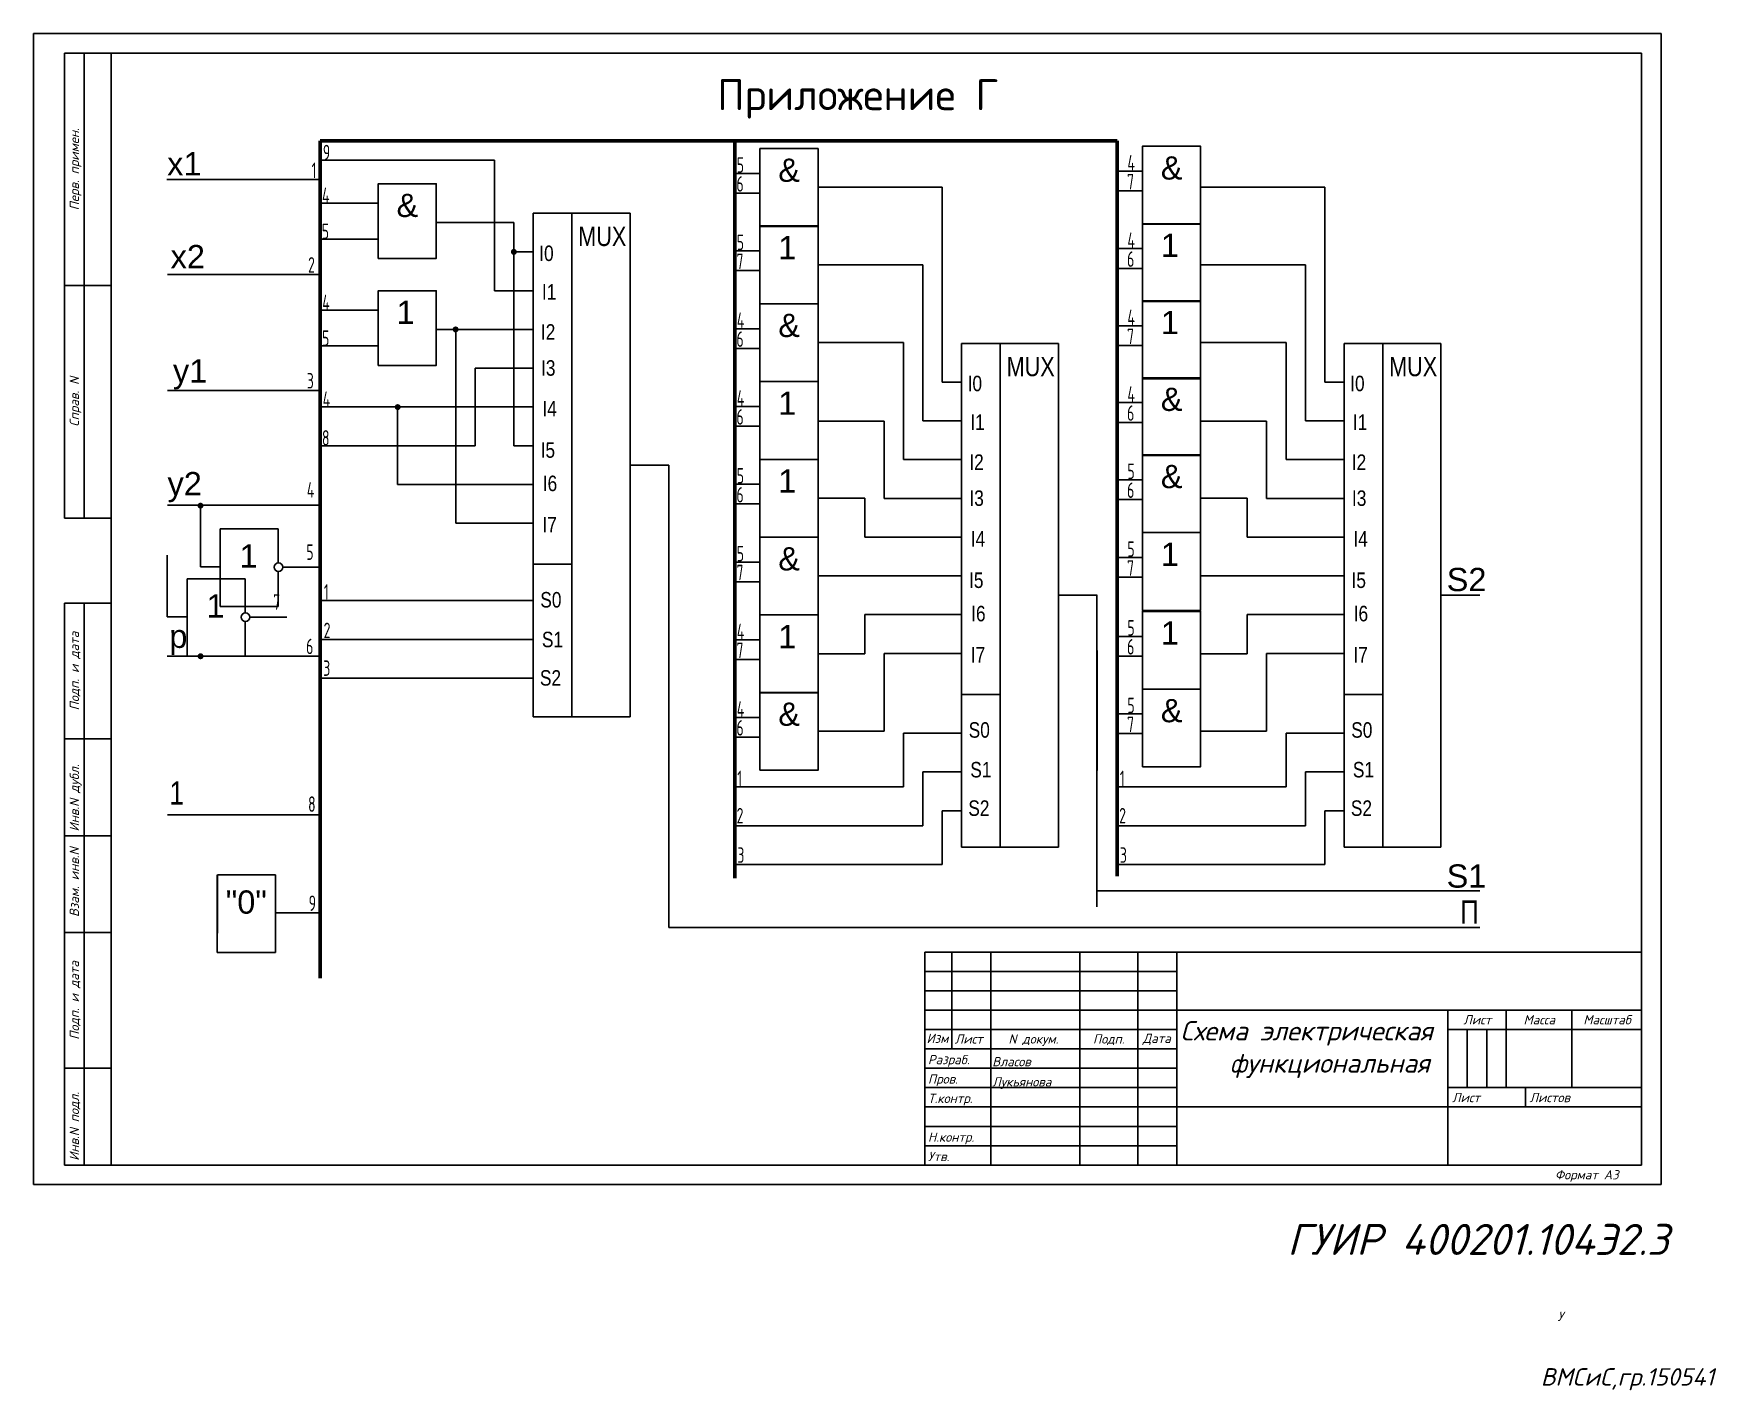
# Model space of a CAD drawing. Header units: millimetres. Extents: x 378 to 3574, y -250 to 1765.
# Drawn here: x 878.8 to 1313.1, y 1013.6 to 1363.7 of the extents above; entities that cross this region are included whole.
import ezdxf
from ezdxf.enums import TextEntityAlignment as Align

# ---------------------------------------------------------------- set-up
doc = ezdxf.new("R2010")
doc.units = ezdxf.units.MM
doc.styles.get("Standard").update_dxf_attribs({"font": 'Arial.ttf'})
doc.styles.add('ЕСКД', font='eskd15.shx', dxfattribs={"width": 0.8})
doc.styles.add('чер', font='ISOCPEUR.TTF', dxfattribs={"oblique": 15})

msp = doc.modelspace()

# ---------------------------------------------------------------- hatches: boundary and pattern name
at = {"lineweight": 30, "transparency": 33554551}
h = msp.add_hatch(color=0, dxfattribs=at)
edge = h.paths.add_edge_path()
edge.add_arc((1002.71, 1307.38), 0.773, 0, 360)
h = msp.add_hatch(color=0, dxfattribs=at)
edge = h.paths.add_edge_path()
edge.add_arc((987.68, 1287.37), 0.773, 0, 360)
h = msp.add_hatch(color=0, dxfattribs=at)
edge = h.paths.add_edge_path()
edge.add_arc((972.73, 1267.33), 0.773, 0, 360)
h = msp.add_hatch(color=0, dxfattribs=at)
edge = h.paths.add_edge_path()
edge.add_arc((921.84, 1241.89), 0.773, 0, 360)
h = msp.add_hatch(color=0, dxfattribs=at)
edge = h.paths.add_edge_path()
edge.add_arc((921.86, 1203.02), 0.773, 0, 360)

# ---------------------------------------------------------------- linework, layer by layer
at = {"color": 0, "transparency": 33554551}
for p, q in [((878.78, 1066.7), (878.78, 1363.7)), ((878.78, 1363.7), (1298.78, 1363.7)), ((1298.78, 1363.7), (1298.78, 1066.7)), ((886.78, 1238.7), (886.78, 1358.7)), ((886.78, 1358.7), (1108.78, 1358.7)), ((891.78, 1358.7), (891.78, 1238.7)), ((1108.78, 1358.7), (891.78, 1358.7)), ((898.78, 1071.7), (898.78, 1358.7)), ((1108.78, 1358.7), (1293.78, 1358.7)), ((1293.78, 1358.7), (1293.78, 1071.7)), ((898.78, 1298.7), (886.78, 1298.7)), ((898.78, 1238.7), (886.78, 1238.7)), ((886.78, 1071.7), (886.78, 1216.7)), ((886.78, 1216.7), (898.78, 1216.7)), ((891.78, 1216.7), (891.78, 1071.7)), ((898.78, 1216.7), (891.78, 1216.7)), ((886.78, 1181.7), (898.78, 1181.7)), ((898.78, 1156.7), (886.78, 1156.7)), ((886.78, 1131.7), (898.78, 1131.7)), ((1108.78, 1126.7), (1293.78, 1126.7)), ((1108.78, 1126.7), (1108.78, 1071.7)), ((1115.78, 1101.7), (1115.78, 1126.7)), ((1125.78, 1126.7), (1125.78, 1071.7)), ((1148.78, 1071.7), (1148.78, 1126.7)), ((1163.78, 1126.7), (1163.78, 1071.7)), ((1173.78, 1071.7), (1173.78, 1126.7)), ((1108.78, 1121.7), (1173.78, 1121.7)), ((1173.78, 1116.7), (1108.78, 1116.7)), ((1108.78, 1111.7), (1173.78, 1111.7)), ((1293.78, 1111.7), (1173.78, 1111.7)), ((1243.78, 1111.7), (1243.78, 1071.7)), ((1258.78, 1111.7), (1258.78, 1091.7)), ((1275.78, 1091.7), (1275.78, 1111.7)), ((1173.78, 1106.7), (1108.78, 1106.7)), ((1243.78, 1106.7), (1293.78, 1106.7)), ((1248.78, 1091.7), (1248.78, 1106.7)), ((1253.78, 1106.7), (1253.78, 1091.7)), ((1108.78, 1101.7), (1173.78, 1101.7)), ((898.78, 1096.7), (886.78, 1096.7)), ((1173.78, 1096.7), (1108.78, 1096.7)), ((1108.78, 1091.7), (1173.78, 1091.7)), ((1293.78, 1091.7), (1243.78, 1091.7)), ((1263.78, 1086.7), (1263.78, 1091.7)), ((1173.78, 1086.7), (1108.78, 1086.7)), ((1173.78, 1086.7), (1293.78, 1086.7)), ((1108.78, 1081.7), (1173.78, 1081.7)), ((1173.78, 1076.7), (1108.78, 1076.7)), ((1108.78, 1071.7), (886.78, 1071.7)), ((886.78, 1071.7), (1108.78, 1071.7)), ((1293.78, 1071.7), (1108.78, 1071.7)), ((1298.78, 1066.7), (878.78, 1066.7))]:
    msp.add_line(p, q, dxfattribs=at)
at = {"color": 0, "linetype": 'ByBlock', "lineweight": 60, "transparency": 33554551}
for p, q in [((952.7, 1336.02), (1158.45, 1336.08)), ((952.7, 1331.02), (952.7, 1336.02)), ((1059.72, 1336.05), (1059.72, 1201.64)), ((1158.45, 1336.08), (1158.45, 1202.22)), ((952.7, 1331.02), (952.71, 1162.13)), ((1158.45, 1203.07), (1158.45, 1173.88)), ((1059.72, 1202.49), (1059.72, 1173.3)), ((1059.72, 1173.3), (1059.72, 1145.72)), ((1158.45, 1173.88), (1158.45, 1146.3)), ((952.71, 1162.13), (952.71, 1141.7)), ((952.71, 1141.7), (952.71, 1119.92))]:
    msp.add_line(p, q, dxfattribs=at)
at = {"color": 0, "linetype": 'ByBlock', "lineweight": -2, "transparency": 33554551}
for p, q in [((1081.22, 1334.05), (1081.22, 1324.05)), ((1158.45, 1336.08), (1158.45, 1204.49)), ((952.7, 1326.02), (952.7, 1331.02)), ((952.7, 1331.02), (997.7, 1331.02)), ((997.7, 1331.02), (997.7, 1297.36)), ((913.15, 1326.02), (952.52, 1326.02)), ((952.52, 1326.02), (952.7, 1326.02)), ((967.7, 1324.95), (967.7, 1319.95)), ((982.7, 1324.95), (982.7, 1314.95)), ((1081.22, 1324.05), (1113.26, 1324.05)), ((1113.26, 1324.05), (1113.26, 1283.76)), ((1179.95, 1324.05), (1211.99, 1324.05)), ((1211.99, 1324.05), (1211.99, 1283.76)), ((967.7, 1319.95), (952.7, 1319.95)), ((1007.7, 1317.36), (1007.7, 1187.36)), ((1017.7, 1317.36), (1007.7, 1317.36)), ((1007.7, 1317.36), (1032.7, 1317.36)), ((1007.7, 1317.36), (1007.7, 1307.36)), ((1007.7, 1317.36), (1007.7, 1307.36)), ((1017.7, 1187.36), (1017.7, 1317.36)), ((1032.7, 1317.36), (1032.7, 1187.36)), ((952.7, 1306.58), (952.7, 1311.58)), ((982.7, 1314.95), (987.7, 1314.95)), ((1002.7, 1314.95), (987.7, 1314.95)), ((1002.7, 1307.36), (1002.7, 1314.95)), ((1081.22, 1314.06), (1081.22, 1304.06)), ((967.7, 1310.69), (952.7, 1310.69)), ((967.7, 1305.69), (967.7, 1310.69)), ((1007.7, 1307.36), (1002.7, 1307.36)), ((1002.7, 1257.36), (1002.7, 1307.36)), ((1007.7, 1307.36), (1007.7, 1302.36)), ((1059.72, 1307.64), (1066.22, 1307.64)), ((1158.45, 1308.21), (1164.95, 1308.21)), ((952.7, 1301.58), (952.7, 1306.58)), ((1081.22, 1304.06), (1086.22, 1304.06)), ((1108.26, 1304.06), (1086.22, 1304.06)), ((1108.26, 1293.27), (1108.26, 1304.06)), ((1158.45, 1303.12), (1164.95, 1303.12)), ((1184.95, 1304.06), (1179.95, 1304.06)), ((1206.99, 1304.06), (1184.95, 1304.06)), ((1206.99, 1293.27), (1206.99, 1304.06)), ((913.33, 1301.58), (952.7, 1301.58)), ((1007.7, 1302.36), (1007.7, 1297.36)), ((1059.72, 1302.54), (1066.22, 1302.54)), ((967.7, 1297.36), (967.7, 1292.36)), ((982.7, 1297.36), (982.7, 1287.36)), ((1002.7, 1297.36), (997.7, 1297.36)), ((1007.7, 1297.36), (1002.7, 1297.36)), ((1007.7, 1297.36), (1007.7, 1287.36)), ((967.7, 1292.36), (952.7, 1292.36)), ((1081.22, 1293.99), (1081.22, 1283.99)), ((1081.22, 1293.99), (1081.22, 1283.99)), ((1108.26, 1273.76), (1108.26, 1293.27)), ((1206.99, 1273.76), (1206.99, 1293.27)), ((982.7, 1287.36), (987.7, 1287.36)), ((1002.7, 1287.36), (987.7, 1287.36)), ((987.7, 1237.36), (987.7, 1287.36)), ((1007.7, 1287.36), (1002.7, 1287.36)), ((1007.7, 1287.36), (1007.7, 1277.36)), ((1007.7, 1287.36), (1007.7, 1277.36)), ((1059.72, 1287.56), (1066.22, 1287.56)), ((1158.45, 1288.29), (1164.95, 1288.29)), ((967.7, 1283.1), (952.7, 1283.1)), ((967.7, 1278.1), (967.7, 1283.1)), ((1059.72, 1282.47), (1066.22, 1282.47)), ((1081.22, 1283.99), (1086.22, 1283.99)), ((1103.26, 1283.99), (1086.22, 1283.99)), ((1103.26, 1263.65), (1103.26, 1283.99)), ((1113.26, 1283.76), (1113.26, 1273.76)), ((1118.26, 1283.76), (1118.26, 1153.76)), ((1128.26, 1283.76), (1118.26, 1283.76)), ((1118.26, 1283.76), (1143.26, 1283.76)), ((1118.26, 1283.76), (1118.26, 1273.76)), ((1118.26, 1283.76), (1118.26, 1273.76)), ((1128.26, 1153.76), (1128.26, 1283.76)), ((1143.26, 1283.76), (1143.26, 1153.76)), ((1158.45, 1283.2), (1164.95, 1283.2)), ((1184.95, 1283.99), (1179.95, 1283.99)), ((1201.99, 1283.99), (1184.95, 1283.99)), ((1201.99, 1263.65), (1201.99, 1283.99)), ((1211.99, 1283.76), (1211.99, 1273.76)), ((1216.99, 1283.76), (1216.99, 1153.76)), ((1226.99, 1283.76), (1216.99, 1283.76)), ((1216.99, 1283.76), (1241.99, 1283.76)), ((1216.99, 1283.76), (1216.99, 1273.76)), ((1216.99, 1283.76), (1216.99, 1273.76)), ((1226.99, 1153.76), (1226.99, 1283.76)), ((1241.99, 1283.76), (1241.99, 1153.76)), ((997.7, 1277.36), (992.7, 1277.36)), ((992.7, 1277.36), (992.7, 1257.36)), ((1007.7, 1277.36), (997.7, 1277.36)), ((1007.7, 1277.36), (1007.7, 1267.36)), ((1081.22, 1273.65), (1081.22, 1263.65)), ((1108.26, 1263.76), (1108.26, 1273.76)), ((1118.26, 1273.76), (1113.26, 1273.76)), ((1118.26, 1273.76), (1118.26, 1268.76)), ((1206.99, 1263.76), (1206.99, 1273.76)), ((1216.99, 1273.76), (1211.99, 1273.76)), ((1216.99, 1273.76), (1216.99, 1268.76)), ((913.33, 1271.58), (952.7, 1271.58)), ((1118.26, 1268.76), (1118.26, 1263.76)), ((1158.45, 1268.48), (1164.95, 1268.48)), ((1216.99, 1268.76), (1216.99, 1263.76)), ((1002.7, 1267.36), (952.7, 1267.36)), ((972.7, 1247.36), (972.7, 1267.36)), ((1007.7, 1267.36), (1002.7, 1267.36)), ((1007.7, 1267.36), (1007.7, 1257.36)), ((1007.7, 1267.36), (1007.7, 1257.36)), ((1059.72, 1267.48), (1066.22, 1267.48)), ((1113.26, 1263.76), (1108.26, 1263.76)), ((1118.26, 1263.76), (1113.26, 1263.76)), ((1118.26, 1263.76), (1118.26, 1253.76)), ((1211.99, 1263.76), (1206.99, 1263.76)), ((1216.99, 1263.76), (1211.99, 1263.76)), ((1216.99, 1263.76), (1216.99, 1253.76)), ((1059.72, 1262.39), (1066.22, 1262.39)), ((1081.22, 1263.65), (1086.22, 1263.65)), ((1098.26, 1263.65), (1086.22, 1263.65)), ((1098.26, 1253.76), (1098.26, 1263.65)), ((1103.26, 1263.65), (1103.26, 1253.76)), ((1158.45, 1263.39), (1164.95, 1263.39)), ((1184.95, 1263.65), (1179.95, 1263.65)), ((1196.99, 1263.65), (1184.95, 1263.65)), ((1196.99, 1253.76), (1196.99, 1263.65)), ((1201.99, 1263.65), (1201.99, 1253.76)), ((992.7, 1257.36), (952.7, 1257.36)), ((1007.7, 1257.36), (1002.7, 1257.36)), ((1007.7, 1257.36), (1007.7, 1247.36)), ((1032.7, 1252.36), (1042.7, 1252.36)), ((1042.7, 1252.36), (1042.7, 1159.44)), ((1081.22, 1253.84), (1081.22, 1243.84)), ((1098.26, 1243.76), (1098.26, 1253.76)), ((1113.26, 1253.76), (1103.26, 1253.76)), ((1118.26, 1253.76), (1113.26, 1253.76)), ((1118.26, 1253.76), (1118.26, 1243.76)), ((1118.26, 1253.76), (1118.26, 1243.76)), ((1118.26, 1253.76), (1118.26, 1243.76)), ((1118.26, 1253.76), (1118.26, 1243.76)), ((1118.26, 1253.76), (1118.26, 1243.76)), ((1196.99, 1243.76), (1196.99, 1253.76)), ((1211.99, 1253.76), (1201.99, 1253.76)), ((1216.99, 1253.76), (1211.99, 1253.76)), ((1216.99, 1253.76), (1216.99, 1243.76)), ((1216.99, 1253.76), (1216.99, 1243.76)), ((1216.99, 1253.76), (1216.99, 1243.76)), ((1216.99, 1253.76), (1216.99, 1243.76)), ((1216.99, 1253.76), (1216.99, 1243.76)), ((982.7, 1247.36), (972.7, 1247.36)), ((1002.7, 1247.36), (982.7, 1247.36)), ((1007.7, 1247.36), (1002.7, 1247.36)), ((1007.7, 1247.36), (1007.7, 1237.36)), ((1007.7, 1247.36), (1007.7, 1237.36)), ((1059.72, 1247.41), (1066.22, 1247.41)), ((1158.45, 1248.57), (1164.95, 1248.57)), ((1059.72, 1242.32), (1066.22, 1242.32)), ((1081.22, 1243.84), (1086.22, 1243.84)), ((1093.26, 1243.84), (1086.22, 1243.84)), ((1093.26, 1233.76), (1093.26, 1243.84)), ((1118.26, 1243.76), (1098.26, 1243.76)), ((1118.26, 1243.76), (1118.26, 1233.76)), ((1158.45, 1243.48), (1164.95, 1243.48)), ((1184.95, 1243.84), (1179.95, 1243.84)), ((1191.99, 1243.84), (1184.95, 1243.84)), ((1191.99, 1233.76), (1191.99, 1243.84)), ((1216.99, 1243.76), (1196.99, 1243.76)), ((1216.99, 1243.76), (1216.99, 1233.76)), ((913.33, 1241.98), (952.7, 1241.98)), ((941.91, 1235.89), (926.91, 1235.89)), ((941.91, 1227.12), (941.91, 1235.89)), ((1002.7, 1237.36), (987.7, 1237.36)), ((1007.7, 1237.36), (1002.7, 1237.36)), ((1081.22, 1233.76), (1081.22, 1223.76)), ((1113.26, 1233.76), (1093.26, 1233.76)), ((1118.26, 1233.76), (1113.26, 1233.76)), ((1118.26, 1233.76), (1118.26, 1223.76)), ((1118.26, 1233.76), (1118.26, 1223.76)), ((1211.99, 1233.76), (1191.99, 1233.76)), ((1216.99, 1233.76), (1211.99, 1233.76)), ((1216.99, 1233.76), (1216.99, 1223.76)), ((1216.99, 1233.76), (1216.99, 1223.76)), ((941.91, 1215.89), (941.91, 1224.89)), ((952.71, 1226), (943.08, 1226)), ((1007.7, 1226.76), (1017.7, 1226.76)), ((1059.72, 1227.33), (1066.22, 1227.33)), ((1158.45, 1228.49), (1164.95, 1228.49)), ((933.36, 1223.01, -1482.48), (918.36, 1223.01, -1482.48)), ((933.36, 1214.24, -1482.48), (933.36, 1223.01, -1482.48)), ((1059.72, 1222.24), (1066.22, 1222.24)), ((1081.22, 1223.76), (1086.22, 1223.76)), ((1088.26, 1223.76), (1086.22, 1223.76)), ((1091.26, 1223.76), (1088.26, 1223.76)), ((1111.26, 1223.76), (1091.26, 1223.76)), ((1113.26, 1223.76), (1111.26, 1223.76)), ((1118.26, 1223.76), (1113.26, 1223.76)), ((1118.26, 1223.76), (1118.26, 1213.76)), ((1158.45, 1223.4), (1164.95, 1223.4)), ((1184.95, 1223.76), (1179.95, 1223.76)), ((1186.99, 1223.76), (1184.95, 1223.76)), ((1189.99, 1223.76), (1186.99, 1223.76)), ((1209.99, 1223.76), (1189.99, 1223.76)), ((1211.99, 1223.76), (1209.99, 1223.76)), ((1216.99, 1223.76), (1211.99, 1223.76)), ((1216.99, 1223.76), (1216.99, 1213.76)), ((972.65, 1217.38), (952.71, 1217.38)), ((972.65, 1217.38), (1007.7, 1217.37)), ((1143.26, 1218.76), (1153.26, 1218.76)), ((1153.21, 1218.76), (1153.21, 1138.38)), ((1241.99, 1218.76), (1251.99, 1218.76)), ((926.91, 1215.89), (941.91, 1215.89)), ((933.36, 1203.01, -1482.48), (933.36, 1212.01, -1482.48)), ((944.16, 1213.12, -1482.48), (934.53, 1213.12, -1482.48)), ((1081.22, 1213.68), (1081.22, 1203.68)), ((1098.26, 1213.76), (1093.26, 1213.76)), ((1093.26, 1213.76), (1093.26, 1203.68)), ((1113.26, 1213.76), (1098.26, 1213.76)), ((1118.26, 1213.76), (1113.26, 1213.76)), ((1118.26, 1213.76), (1118.26, 1203.76)), ((1118.26, 1213.76), (1118.26, 1203.76)), ((1196.99, 1213.76), (1191.99, 1213.76)), ((1191.99, 1213.76), (1191.99, 1203.68)), ((1211.99, 1213.76), (1196.99, 1213.76)), ((1216.99, 1213.76), (1211.99, 1213.76)), ((1216.99, 1213.76), (1216.99, 1203.76)), ((1216.99, 1213.76), (1216.99, 1203.76)), ((972.7, 1207.37), (952.71, 1207.37)), ((1007.7, 1207.37), (972.7, 1207.37)), ((1007.7, 1197.37), (1007.7, 1209.09)), ((1007.7, 1209.09), (1007.7, 1207.37)), ((1007.7, 1207.37), (1007.7, 1197.37)), ((1158.45, 1208.16), (1164.95, 1208.16)), ((913.26, 1203.01), (952.63, 1203.01)), ((918.36, 1203.01, -1482.48), (933.36, 1203.01, -1482.48)), ((1059.72, 1207.25), (1066.22, 1207.25)), ((1081.22, 1203.68), (1086.22, 1203.68)), ((1093.26, 1203.68), (1086.22, 1203.68)), ((1113.26, 1203.76), (1098.26, 1203.76)), ((1098.26, 1203.76), (1098.26, 1183.67)), ((1118.26, 1203.76), (1113.26, 1203.76)), ((1153.26, 1204.5), (1153.21, 1142.48)), ((1158.45, 1203.07), (1164.95, 1203.07)), ((1184.95, 1203.68), (1179.95, 1203.68)), ((1191.99, 1203.68), (1184.95, 1203.68)), ((1211.99, 1203.76), (1196.99, 1203.76)), ((1196.99, 1203.76), (1196.99, 1183.67)), ((1216.99, 1203.76), (1211.99, 1203.76)), ((1059.72, 1202.16), (1066.22, 1202.16)), ((972.7, 1197.37), (952.71, 1197.37)), ((972.7, 1197.37), (1007.7, 1197.37)), ((1081.22, 1193.67), (1081.22, 1188.67)), ((1118.26, 1193.16), (1128.26, 1193.16)), ((1118.26, 1193.16), (1118.26, 1183.16)), ((1118.26, 1193.16), (1118.26, 1183.16)), ((1216.99, 1193.16), (1226.99, 1193.16)), ((1216.99, 1193.16), (1216.99, 1183.16)), ((1216.99, 1193.16), (1216.99, 1183.16)), ((1007.7, 1187.36), (1017.7, 1187.36)), ((1032.7, 1187.36), (1017.7, 1187.36)), ((1059.72, 1187.24), (1066.22, 1187.24)), ((1081.22, 1188.67), (1081.22, 1183.67)), ((1158.45, 1188.14), (1164.95, 1188.14)), ((1059.72, 1182.15), (1066.22, 1182.15)), ((1081.22, 1183.67), (1086.22, 1183.67)), ((1098.26, 1183.67), (1086.22, 1183.67)), ((1113.26, 1183.16), (1103.26, 1183.16)), ((1103.26, 1183.16), (1103.26, 1169.3)), ((1118.26, 1183.16), (1113.26, 1183.16)), ((1118.26, 1183.16), (1118.26, 1173.16)), ((1158.45, 1183.05), (1164.95, 1183.05)), ((1184.95, 1183.67), (1179.95, 1183.67)), ((1196.99, 1183.67), (1184.95, 1183.67)), ((1211.99, 1183.16), (1201.99, 1183.16)), ((1201.99, 1183.16), (1201.99, 1169.3)), ((1216.99, 1183.16), (1211.99, 1183.16)), ((1216.99, 1183.16), (1216.99, 1173.16)), ((1113.26, 1173.16), (1108.26, 1173.16)), ((1108.26, 1173.16), (1108.26, 1159.3)), ((1118.26, 1173.16), (1113.26, 1173.16)), ((1118.26, 1163.77), (1118.26, 1175.49)), ((1118.26, 1175.49), (1118.26, 1173.77)), ((1118.26, 1173.77), (1118.26, 1163.77)), ((1118.26, 1173.16), (1118.26, 1163.16)), ((1211.99, 1173.16), (1206.99, 1173.16)), ((1206.99, 1173.16), (1206.99, 1159.3)), ((1216.99, 1173.16), (1211.99, 1173.16)), ((1216.99, 1163.77), (1216.99, 1175.49)), ((1216.99, 1175.49), (1216.99, 1173.77)), ((1216.99, 1173.77), (1216.99, 1163.77)), ((1216.99, 1173.16), (1216.99, 1163.16)), ((1083.16, 1169.3), (1059.81, 1169.3)), ((1103.26, 1169.3), (1083.16, 1169.3)), ((1181.89, 1169.3), (1158.54, 1169.3)), ((1201.99, 1169.3), (1181.89, 1169.3)), ((913.34, 1162.13), (952.71, 1162.13)), ((1118.26, 1163.16), (1113.26, 1163.16)), ((1113.26, 1163.16), (1113.26, 1149.3)), ((1216.99, 1163.16), (1211.99, 1163.16)), ((1211.99, 1163.16), (1211.99, 1149.3)), ((1042.7, 1159.44), (1042.7, 1135.99)), ((1083.21, 1159.3), (1059.72, 1159.3)), ((1108.26, 1159.3), (1083.21, 1159.3)), ((1181.94, 1159.3), (1158.45, 1159.3)), ((1206.99, 1159.3), (1181.94, 1159.3)), ((1118.26, 1153.76), (1128.26, 1153.76)), ((1143.26, 1153.76), (1128.26, 1153.76)), ((1216.99, 1153.76), (1226.99, 1153.76)), ((1241.99, 1153.76), (1226.99, 1153.76)), ((941.21, 1146.6), (926.21, 1146.6)), ((941.18, 1135.5), (941.21, 1146.6)), ((1083.21, 1149.3), (1059.81, 1149.3)), ((1113.26, 1149.3), (1083.21, 1149.3)), ((1181.94, 1149.3), (1158.54, 1149.3)), ((1211.99, 1149.3), (1181.94, 1149.3)), ((1153.21, 1142.48), (1251.99, 1142.48)), ((941.18, 1136.82), (952.75, 1136.82)), ((941.18, 1126.6), (941.18, 1135.5)), ((1042.7, 1135.99), (1042.7, 1132.99)), ((1042.7, 1132.99), (1251.99, 1132.99)), ((926.16, 1126.6), (941.18, 1126.6))]:
    msp.add_line(p, q, dxfattribs=at)
at = {"color": 0, "linetype": 'ByBlock', "transparency": 33554551}
for p, q in [((1059.72, 1327.62), (1066.22, 1327.62)), ((1158.45, 1328.2), (1164.95, 1328.2)), ((1059.72, 1322.53), (1066.22, 1322.53)), ((1158.45, 1323.11), (1164.95, 1323.11))]:
    msp.add_line(p, q, dxfattribs=at)
at = {"color": 0, "lineweight": -2, "transparency": 33554551}
for p, q in [((921.81, 1241.98), (921.81, 1226.09)), ((926.91, 1235.89), (926.91, 1225.89)), ((913.26, 1229.09, -1482.48), (913.26, 1213.21, -1482.48)), ((921.81, 1226.09), (926.91, 1226.09)), ((926.91, 1225.89), (926.91, 1215.89)), ((918.36, 1223.01, -1482.48), (918.36, 1213.01, -1482.48)), ((913.26, 1213.21, -1482.48), (918.36, 1213.21, -1482.48)), ((918.36, 1213.01, -1482.48), (918.36, 1203.01, -1482.48)), ((926.18, 1146.6), (926.18, 1126.6)), ((926.21, 1146.6), (926.21, 1141.6)), ((926.21, 1136.6), (926.21, 1141.6)), ((926.21, 1136.6), (926.21, 1131.6)), ((926.21, 1136.6), (926.21, 1131.6))]:
    msp.add_line(p, q, dxfattribs=at)
at = {"color": 0, "linetype": 'ByBlock', "transparency": 33554551}
msp.add_lwpolyline([(1066.22, 1313.97), (1081.22, 1313.97), (1081.22, 1334.05), (1066.22, 1334.05)], close=True, dxfattribs=at)
at = {"color": 0, "linetype": 'ByBlock', "lineweight": -2, "transparency": 33554551}
for points in [[(1164.95, 1314.55), (1179.95, 1314.55), (1179.95, 1334.63), (1164.95, 1334.63)], [(967.7, 1305.69), (982.7, 1305.69), (982.7, 1324.95), (967.7, 1324.95)], [(1066.22, 1293.99), (1081.22, 1293.99), (1081.22, 1314.06), (1066.22, 1314.06)], [(1164.95, 1294.57), (1179.95, 1294.57), (1179.95, 1314.64), (1164.95, 1314.64)], [(967.7, 1278.1), (982.7, 1278.1), (982.7, 1297.36), (967.7, 1297.36)], [(1164.95, 1274.65), (1179.95, 1274.65), (1179.95, 1294.72), (1164.95, 1294.72)], [(1066.22, 1273.91), (1081.22, 1273.91), (1081.22, 1293.99), (1066.22, 1293.99)], [(1066.22, 1253.84), (1081.22, 1253.84), (1081.22, 1273.91), (1066.22, 1273.91)], [(1164.95, 1254.84), (1179.95, 1254.84), (1179.95, 1274.91), (1164.95, 1274.91)], [(1066.22, 1233.76), (1081.22, 1233.76), (1081.22, 1253.84), (1066.22, 1253.84)], [(1164.95, 1234.92), (1179.95, 1234.92), (1179.95, 1255), (1164.95, 1255)], [(1066.22, 1213.68), (1081.22, 1213.68), (1081.22, 1233.76), (1066.22, 1233.76)], [(1164.95, 1214.84), (1179.95, 1214.84), (1179.95, 1234.92), (1164.95, 1234.92)], [(1066.22, 1193.6), (1081.22, 1193.6), (1081.22, 1213.68), (1066.22, 1213.68)], [(1164.95, 1194.51), (1179.95, 1194.51), (1179.95, 1214.59), (1164.95, 1214.59)], [(1164.95, 1174.5), (1179.95, 1174.5), (1179.95, 1194.57), (1164.95, 1194.57)], [(1066.22, 1173.59), (1081.22, 1173.59), (1081.22, 1193.67), (1066.22, 1193.67)]]:
    msp.add_lwpolyline(points, close=True, dxfattribs=at)
for centre in [(941.97, 1226), (933.42, 1213.12, -1482.48)]:
    msp.add_circle(centre, 1.11, dxfattribs=at)

# ---------------------------------------------------------------- texts
at = {"color": 0, "linetype": 'ByBlock', "transparency": 33554551, "style": 'чер'}
msp.add_text('Приложение Г', height=8, dxfattribs=at).set_placement((1055.19, 1343.95))
at = {"color": 0, "transparency": 33554551, "style": 'чер', "oblique": 15}
for s, p in [('Перв. примен.', (890.48, 1328.7)), ('Справ. N', (890.48, 1268.7)), ('Подп. и дата', (890.48, 1199.2)), ('Взам. инв.N', (890.48, 1144.7)), ('Подп. и дата', (890.48, 1114.2))]:
    msp.add_text(s, height=2.4, rotation=90, dxfattribs=at).set_placement(p, align=Align.CENTER)
at = {"color": 0, "linetype": 'ByBlock', "transparency": 33554551}
for s, p in [('x1', (913.23, 1327.12)), ('&', (1070.96, 1325.47)), ('x2', (914.13, 1303.16)), ('у1', (914.73, 1273.67)), ('y2', (913.33, 1244.57)), ('p', (913.79, 1205.18))]:
    msp.add_text(s, height=6, dxfattribs=at).set_placement(p)
at = {"color": 0, "linetype": 'ByBlock', "lineweight": -2, "transparency": 33554551}
for s, p in [('&', (1169.68, 1326.05)), ('&', (972.43, 1316.38)), ('1', (1169.68, 1306.07)), ('1', (1070.96, 1305.49)), ('1', (972.43, 1288.78)), ('&', (1070.96, 1285.41)), ('1', (1169.68, 1286.15)), ('1', (1070.96, 1265.34)), ('&', (1169.68, 1266.34)), ('1', (1070.96, 1245.26)), ('&', (1169.68, 1246.42)), ('&', (1070.96, 1225.18)), ('1', (1169.68, 1226.34)), ('1', (1169.68, 1206.01)), ('1', (1070.96, 1205.1)), ('&', (1070.96, 1185.09)), ('&', (1169.68, 1186)), ('"0"', (928.35, 1136.59))]:
    msp.add_text(s, height=6, dxfattribs=at).set_placement(p)
at = {"color": 0, "lineweight": -2, "transparency": 33554551}
for p in [(931.91, 1225.89), (923.36, 1213.01, -1482.48)]:
    msp.add_text('1', height=6, dxfattribs=at).set_placement(p)
at = {"color": 0, "transparency": 33554551, "style": 'чер', "oblique": 15}
for s, p in [('Инв.N дубл.', (890.48, 1157.8)), ('Инв.N подл.', (890.48, 1072.82))]:
    msp.add_text(s, height=2.4, rotation=90, dxfattribs=at).set_placement(p)
for s, p in [('Лист', (1251.36, 1108.01)), ('Масса', (1267.36, 1108.01)), ('Масштаб', (1284.86, 1108.01)), ('N докум.', (1136.8, 1103.06)), ('Подп.', (1156.24, 1103.06)), ('Дата', (1168.64, 1103.21))]:
    msp.add_text(s, height=2.4, dxfattribs=at).set_placement(p, align=Align.CENTER)
for s, p in [('Изм', (1109.22, 1103.21)), ('Лист', (1116.51, 1103.06)), ('Разраб.', (1109.58, 1097.73)), ('Власов', (1126.18, 1097.2)), ('Пров.', (1109.58, 1092.73)), ('Лукьянова', (1126.18, 1092)), ('Т.контр.', (1109.58, 1087.73)), ('Лист', (1244.85, 1087.94)), ('Листов', (1264.85, 1087.94)), ('Н.контр.', (1109.58, 1077.73)), ('Утв.', (1109.58, 1072.73)), ('Формат А3', (1271.4, 1068.01))]:
    msp.add_text(s, height=2.4, dxfattribs=at).set_placement(p)
at = {"color": 0, "linetype": 'ByBlock', "transparency": 33554551, "style": 'чер', "oblique": 15}
msp.add_text('У', height=2.4, dxfattribs=at).set_placement((1272.09, 1031.47, 3793.55))
at = {"color": 0, "linetype": 'ByBlock', "lineweight": -2, "transparency": 33554551, "attachment_point": 1}
for s, insert, char_height, width, style in [('9', (953.42, 1335.02), 4, 7.615, 'ЕСКД'), ('4', (1161.06, 1332.38), 4, 7.615, 'ЕСКД'), ('4', (953.21, 1323.95), 4, 7.615, 'ЕСКД'), ('5', (953.14, 1314.69), 4, 7.615, 'ЕСКД'), ('{\\fArial|b0|i0|c0|p0;MUX}', (1019.32, 1313.89), 5, 7.615, 'ЕСКД'), ('5', (1060.25, 1311.82), 4, 7.615, 'ЕСКД'), ('{\\fArial|b0|i0|c0|p0;\\H0.666667x;I0}', (1009.26, 1309.02), 6, 7.615, 'ЕСКД'), ('6', (1160.97, 1307.51), 4, 7.615, 'ЕСКД'), ('2', (949.6, 1306.03), 4, 7.615, 'ЕСКД'), ('7', (1060.16, 1306.93), 4, 7.615, 'ЕСКД'), ('{\\fArial|b0|i0|c0|p0;I1}', (1009.96, 1299.05), 4, 7.615, 'ЕСКД'), ('4', (953.27, 1296.36), 4, 7.615, 'ЕСКД'), ('4', (1060.25, 1291.74), 4, 7.615, 'ЕСКД'), ('4', (1161.06, 1292.48), 4, 7.615, 'ЕСКД'), ('5', (953.2, 1287.1), 4, 7.615, 'ЕСКД'), ('{\\fArial|b0|i0|c0|p0;I2}', (1009.69, 1288.71), 4, 7.615, 'ЕСКД'), ('6', (1060.16, 1286.86), 4, 7.615, 'ЕСКД'), ('7', (1160.97, 1287.59), 4, 7.615, 'ЕСКД'), ('{\\fArial|b0|i0|c0|p0;\\H0.666667x;I3}', (1009.72, 1279.42), 6, 7.615, 'ЕСКД'), ('{\\fArial|b0|i0|c0|p0;MUX}', (1129.88, 1280.29), 5, 7.615, 'ЕСКД'), ('{\\fArial|b0|i0|c0|p0;MUX}', (1228.6, 1280.29), 5, 7.615, 'ЕСКД'), ('3', (949.28, 1276.11), 4, 7.615, 'ЕСКД'), ('{\\fArial|b0|i0|c0|p0;\\H0.666667x;I0}', (1119.82, 1275.42), 6, 7.615, 'ЕСКД'), ('4', (1161.06, 1272.67), 4, 7.615, 'ЕСКД'), ('{\\fArial|b0|i0|c0|p0;\\H0.666667x;I0}', (1218.55, 1275.42), 6, 7.615, 'ЕСКД'), ('4', (953.38, 1271.36), 4, 7.615, 'ЕСКД'), ('{\\fArial|b0|i0|c0|p0;I4}', (1010.07, 1268.93), 4, 7.615, 'ЕСКД'), ('4', (1060.25, 1271.67), 4, 7.615, 'ЕСКД'), ('6', (1060.16, 1266.78), 4, 7.615, 'ЕСКД'), ('{\\fArial|b0|i0|c0|p0;I1}', (1120.52, 1265.45), 4, 7.615, 'ЕСКД'), ('6', (1160.97, 1267.78), 4, 7.615, 'ЕСКД'), ('{\\fArial|b0|i0|c0|p0;I1}', (1219.25, 1265.45), 4, 7.615, 'ЕСКД'), ('8', (953.19, 1261.36), 4, 7.615, 'ЕСКД'), ('{\\fArial|b0|i0|c0|p0;I5}', (1009.62, 1258.24), 4, 7.615, 'ЕСКД'), ('{\\fArial|b0|i0|c0|p0;I2}', (1120.25, 1255.11), 4, 7.615, 'ЕСКД'), ('{\\fArial|b0|i0|c0|p0;I2}', (1218.97, 1255.11), 4, 7.615, 'ЕСКД'), ('5', (1060.25, 1251.59), 4, 7.615, 'ЕСКД'), ('5', (1161.06, 1252.75), 4, 7.615, 'ЕСКД'), ('4', (949.28, 1247.96), 4, 7.615, 'ЕСКД'), ('{\\fArial|b0|i0|c0|p0;\\H0.666667x;I6}', (1010.17, 1249.64), 6, 7.615, 'ЕСКД'), ('6', (1060.16, 1246.7), 4, 7.615, 'ЕСКД'), ('6', (1160.97, 1247.87), 4, 7.615, 'ЕСКД'), ('{\\fArial|b0|i0|c0|p0;\\H0.666667x;I3}', (1120.28, 1245.82), 6, 7.615, 'ЕСКД'), ('{\\fArial|b0|i0|c0|p0;\\H0.666667x;I3}', (1219.01, 1245.82), 6, 7.615, 'ЕСКД'), ('{\\fArial|b0|i0|c0|p0;I7}', (1010.08, 1238.98), 4, 7.615, 'ЕСКД'), ('{\\fArial|b0|i0|c0|p0;I4}', (1120.63, 1235.32), 4, 7.615, 'ЕСКД'), ('{\\fArial|b0|i0|c0|p0;I4}', (1219.36, 1235.32), 4, 7.615, 'ЕСКД'), ('5', (949.14, 1231.89), 4, 7.615, 'ЕСКД'), ('5', (1060.25, 1231.51), 4, 7.615, 'ЕСКД'), ('5', (1161.06, 1232.67), 4, 7.615, 'ЕСКД'), ('7', (1060.16, 1226.62), 4, 7.615, 'ЕСКД'), ('7', (1160.97, 1227.79), 4, 7.615, 'ЕСКД'), ('{1}', (953.68, 1221.63), 4, 7.615, 'ЕСКД'), ('{\\fArial|b0|i0|c0|p0;I5}', (1120.18, 1224.64), 4, 7.615, 'ЕСКД'), ('{\\fArial|b0|i0|c0|p0;I5}', (1218.9, 1224.64), 4, 7.615, 'ЕСКД'), ('7', (940.59, 1219.01, -1547.16), 4, 7.615, 'ЕСКД'), ('{\\fArial|b0|i0|c0|p0;\\H0.666667x;S0}', (1009.53, 1219.6), 6, 7.615, 'ЕСКД'), ('{\\fArial|b0|i0|c0|p0;\\H0.666667x;I6}', (1120.73, 1216.04), 6, 7.615, 'ЕСКД'), ('{\\fArial|b0|i0|c0|p0;\\H0.666667x;I6}', (1219.46, 1216.04), 6, 7.615, 'ЕСКД'), ('2', (953.62, 1211.7), 4, 7.615, 'ЕСКД'), ('5', (1161.06, 1212.34), 4, 7.615, 'ЕСКД'), ('6', (949.1, 1207.56), 4, 7.615, 'ЕСКД'), ('{\\fArial|b0|i0|c0|p0;S1}', (1009.95, 1209.35), 4, 7.615, 'ЕСКД'), ('4', (1060.25, 1211.43), 4, 7.615, 'ЕСКД'), ('6', (1160.97, 1207.45), 4, 7.615, 'ЕСКД'), ('7', (1060.16, 1206.55), 4, 7.615, 'ЕСКД'), ('{\\fArial|b0|i0|c0|p0;I7}', (1120.64, 1205.38), 4, 7.615, 'ЕСКД'), ('{\\fArial|b0|i0|c0|p0;I7}', (1219.37, 1205.38), 4, 7.615, 'ЕСКД'), ('3', (953.51, 1201.95), 4, 7.615, 'ЕСКД'), ('{\\fArial|b0|i0|c0|p0;S2}', (1009.43, 1199.44), 4, 7.615, 'ЕСКД'), ('4', (1060.25, 1191.42), 4, 7.615, 'ЕСКД'), ('5', (1161.06, 1192.33), 4, 7.615, 'ЕСКД'), ('6', (1060.16, 1186.54), 4, 7.615, 'ЕСКД'), ('{\\fArial|b0|i0|c0|p0;\\H0.666667x;S0}', (1120.09, 1186), 6, 7.615, 'ЕСКД'), ('7', (1160.97, 1187.44), 4, 7.615, 'ЕСКД'), ('{\\fArial|b0|i0|c0|p0;\\H0.666667x;S0}', (1218.82, 1186), 6, 7.615, 'ЕСКД'), ('{1}', (1060.36, 1173.5), 4, 7.615, 'ЕСКД'), ('{\\fArial|b0|i0|c0|p0;S1}', (1120.51, 1175.75), 4, 7.615, 'ЕСКД'), ('{1}', (1159.09, 1173.5), 4, 7.615, 'ЕСКД'), ('{\\fArial|b0|i0|c0|p0;S1}', (1219.24, 1175.75), 4, 7.615, 'ЕСКД'), ('8', (949.6, 1166.88), 4, 7.615, 'ЕСКД'), ('2', (1060.2, 1163.89), 4, 7.615, 'ЕСКД'), ('{\\fArial|b0|i0|c0|p0;S2}', (1119.99, 1165.83), 4, 7.615, 'ЕСКД'), ('2', (1158.93, 1163.89), 4, 7.615, 'ЕСКД'), ('{\\fArial|b0|i0|c0|p0;S2}', (1218.72, 1165.83), 4, 7.615, 'ЕСКД'), ('3', (1060.4, 1153.71), 4, 7.615, 'ЕСКД'), ('3', (1159.12, 1153.71), 4, 7.615, 'ЕСКД'), ('9', (949.76, 1141.29), 4, 7.615, 'ЕСКД'), ('{\\fArial|b0|i0|c0|p0;П}', (1246.93, 1140.03), 6, 7.615, 'ЕСКД'), ('{\\C0;ГУИР 400201.104Э2.3}', (1202.31, 1056.53, 3793.55), 8, 110.2527, 'чер'), ('\\pxt4;{\\H0.5625x;ВМСиС,гр.150541} ', (1267.75, 1019.3, 3793.55), 8, 44.8152, 'чер')]:
    msp.add_mtext(s, dxfattribs=dict(at, insert=insert, char_height=char_height, width=width, style=style))
at = {"color": 0, "linetype": 'ByBlock', "lineweight": 30, "transparency": 33554551, "char_height": 4, "width": 7.615, "attachment_point": 1, "style": 'ЕСКД'}
for s, insert in [('{1}', (950.48, 1330.42)), ('5', (1060.25, 1331.8)), ('6', (1060.16, 1326.92)), ('7', (1160.97, 1327.5)), ('4', (1161.06, 1312.4))]:
    msp.add_mtext(s, dxfattribs=dict(at, insert=insert))
at = {"color": 0, "linetype": 'ByBlock', "lineweight": -2, "transparency": 33554551, "char_height": 4, "width": 7.615, "attachment_point": 1}
for s, insert in [('{\\fArial|b0|i0|c0|p0;\\H1.5x;S2}', (1243.47, 1225.83)), ('{\\fArial|b0|i0|c0|p0;\\H1.5x;S1}', (1243.45, 1149.31))]:
    msp.add_mtext(s, dxfattribs=dict(at, insert=insert))
at = {"color": 0, "lineweight": 30, "transparency": 33554551, "insert": (913.83, 1170.75), "char_height": 6, "width": 7.615, "attachment_point": 1, "style": 'ЕСКД'}
msp.add_mtext('{\\fArial|b0|i0|c204|p0;1}', dxfattribs=at)
at = {"color": 0, "transparency": 33554551, "insert": (1174.74, 1108.88), "char_height": 8, "width": 70, "attachment_point": 1, "style": 'чер'}
msp.add_mtext('{\\H0.625x;Схема электрическая \\P    функциональная}', dxfattribs=at)

doc.saveas('drawing.dxf')
